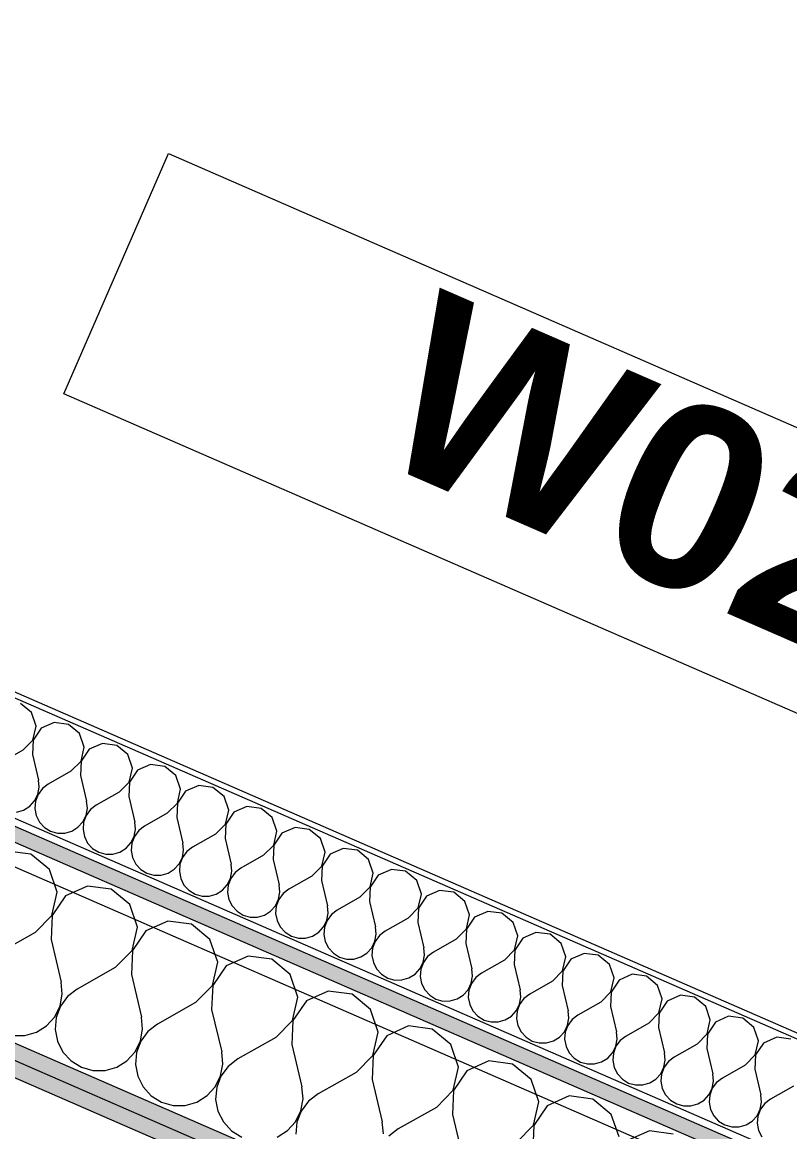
# Model space of a CAD drawing. Header units: millimetres. Extents: x -37281 to 954596, y -59787 to 956680.
# Drawn here: x 918636 to 919262, y 2070 to 2975 of the extents above; entities that cross this region are included whole.
import ezdxf

# ---------------------------------------------------------------- set-up
doc = ezdxf.new("R2010")
doc.units = ezdxf.units.MM
doc.header["$MEASUREMENT"] = 0
doc.layers.add('New_A-25-M_Wall_Ext', color=7, linetype='Continuous')
doc.layers.add('New_A-95-D_Dim_Grid.Dim', color=7, linetype='Continuous')
for name, color, linetype, lineweight in [('New_A-25-M_Wall_Ext_Pen_No__1', 7, 'Continuous', 13), ('New_A-25-M_Wall_Ext_Pen_No__150', 7, 'Continuous', 0), ('New_A-95-D_Dim_Grid.Dim_Pen_No__4', 7, 'Continuous', 20), ('New_A-95-P_Text_1_50_GA_Pen_No__1', 7, 'Continuous', 13)]:
    doc.layers.add(name, color=color, linetype=linetype, lineweight=lineweight)
for name, color, linetype, lineweight, true_color in [('New_A-25-M_Wall_Ext_Pen_No__107', 7, 'Continuous', 15, 0xa6a6a6), ('New_A-25-M_Wall_Ext_Pen_No__147', 7, 'Continuous', 0, 0x606060), ('New_A-95-M-SFS_Edge_Pen_No__252', 7, 'Continuous', 13, 0xe8e8e8)]:
    doc.layers.add(name, color=color, linetype=linetype, lineweight=lineweight, true_color=true_color)
doc.styles.add('GENERATED_STYLE_1', font='')
doc.styles.add('GENERATED_STYLE_4', font='')
doc.styles.get('GENERATED_STYLE_1').set_extended_font_data('Swis721 BT', bold=True)
doc.styles.get('GENERATED_STYLE_4').set_extended_font_data('Swis721 BT')
doc.dimstyles.new('GENERATED_STYLE__4', dxfattribs={"dimtxt": 300, "dimasz": 95, "dimexe": 0.18, "dimexo": 0, "dimgap": 0.09, "dimtad": 1, "dimdec": 0, "dimzin": 0, "dimdsep": 46, "dimtxsty": 'GENERATED_STYLE_4', "dimblk": 'ARROWHEAD_2', "dimblk1": 'ARROWHEAD_2', "dimblk2": 'ARROWHEAD_2', "dimcen": 0.09, "dimclrd": 7, "dimclre": 7, "dimclrt": 7, "dimadec": 0, "dimazin": 0, "dimtfac": 1, "dimtdec": 4, "dimtmove": 0, "dimatfit": 3, "dimfxl": 1, "dimtolj": 1, "dimtzin": 0, "dimarcsym": 0})

# ---------------------------------------------------------------- blocks, each defined once
blk = doc.blocks.new('*X717', base_point=(864302.5, 0))
at = {"layer": 'New_A-25-M_Wall_Ext_Pen_No__107', "linetype": 'Continuous'}
for p, q in [((918643.1, 2411.93), (918634.05, 2419.36)), ((918646.89, 2400.85), (918643.1, 2411.93)), ((918644.28, 2389.43), (918646.89, 2400.85)), ((918661.73, 2403.8), (918651.04, 2399.04)), ((918673.34, 2402.23), (918661.73, 2403.8)), ((918682.39, 2394.8), (918673.34, 2402.23)), ((918651.04, 2399.04), (918644.44, 2389.36)), ((918686.17, 2383.72), (918682.39, 2394.8)), ((918636.06, 2381.08), (918644.28, 2389.43)), ((918644.44, 2389.36), (918643.92, 2377.66)), ((918683.57, 2372.3), (918686.17, 2383.72)), ((918690.32, 2381.91), (918683.73, 2372.23)), ((918701.02, 2386.67), (918690.32, 2381.91)), ((918712.62, 2385.1), (918701.02, 2386.67)), ((918721.67, 2377.67), (918712.62, 2385.1)), ((918636.06, 2381.08), (918617.43, 2370.51)), ((918643.92, 2377.66), (918648.85, 2356.81)), ((918725.46, 2366.59), (918721.67, 2377.67)), ((918675.35, 2363.95), (918656.71, 2353.38)), ((918675.35, 2363.95), (918683.57, 2372.3)), ((918683.73, 2372.23), (918683.21, 2360.53)), ((918722.85, 2355.17), (918725.46, 2366.59)), ((918729.6, 2364.78), (918723.01, 2355.1)), ((918740.3, 2369.54), (918729.6, 2364.78)), ((918751.91, 2367.97), (918740.3, 2369.54)), ((918760.96, 2360.54), (918751.91, 2367.97)), ((918649.41, 2350.92), (918648.85, 2356.81)), ((918683.21, 2360.53), (918688.14, 2339.68)), ((918714.63, 2346.82), (918722.85, 2355.17)), ((918723.01, 2355.1), (918722.49, 2343.4)), ((918764.74, 2349.46), (918760.96, 2360.54)), ((918648.33, 2345.11), (918649.41, 2350.92)), ((918652.02, 2349.78), (918648.49, 2345.04)), ((918656.71, 2353.38), (918652.02, 2349.78)), ((918714.63, 2346.82), (918696, 2336.25)), ((918762.14, 2338.04), (918764.74, 2349.46)), ((918768.89, 2347.65), (918762.3, 2337.97)), ((918779.59, 2352.41), (918768.89, 2347.65)), ((918791.19, 2350.84), (918779.59, 2352.41)), ((918800.24, 2343.41), (918791.19, 2350.84)), ((918641.74, 2335.43), (918645.71, 2339.81)), ((918645.71, 2339.81), (918648.33, 2345.11)), ((918646.39, 2339.51), (918645.89, 2333.62)), ((918648.49, 2345.04), (918646.39, 2339.51)), ((918688.69, 2333.79), (918688.14, 2339.68)), ((918722.49, 2343.4), (918727.42, 2322.55)), ((918753.92, 2329.69), (918762.14, 2338.04)), ((918762.3, 2337.97), (918761.78, 2326.27)), ((918804.03, 2332.33), (918800.24, 2343.41)), ((918631.04, 2330.66), (918636.72, 2332.3)), ((918636.72, 2332.3), (918641.74, 2335.43)), ((918645.89, 2333.62), (918647.01, 2327.81)), ((918647.01, 2327.81), (918649.67, 2322.54)), ((918685, 2322.68), (918687.62, 2327.98)), ((918687.78, 2327.91), (918685.68, 2322.38)), ((918687.62, 2327.98), (918688.69, 2333.79)), ((918691.31, 2332.65), (918687.78, 2327.91)), ((918696, 2336.25), (918691.31, 2332.65)), ((918753.92, 2329.69), (918735.28, 2319.12)), ((918801.42, 2320.91), (918804.03, 2332.33)), ((918808.17, 2330.52), (918801.58, 2320.84)), ((918818.87, 2335.28), (918808.17, 2330.52)), ((918830.48, 2333.71), (918818.87, 2335.28)), ((918839.53, 2326.28), (918830.48, 2333.71)), ((918649.67, 2322.54), (918653.68, 2318.19)), ((918681.02, 2318.3), (918685, 2322.68)), ((918685.68, 2322.38), (918685.17, 2316.49)), ((918727.98, 2316.66), (918727.42, 2322.55)), ((918735.28, 2319.12), (918730.59, 2315.52)), ((918761.78, 2326.27), (918766.71, 2305.42)), ((918793.2, 2312.56), (918801.42, 2320.91)), ((918801.58, 2320.84), (918801.06, 2309.14)), ((918843.31, 2315.2), (918839.53, 2326.28)), ((918653.68, 2318.19), (918658.72, 2315.1)), ((918658.72, 2315.1), (918664.41, 2313.51)), ((918664.41, 2313.51), (918670.33, 2313.53)), ((918670.33, 2313.53), (918676.01, 2315.17)), ((918676.01, 2315.17), (918681.02, 2318.3)), ((918685.17, 2316.49), (918686.29, 2310.68)), ((918686.29, 2310.68), (918688.96, 2305.41)), ((918724.28, 2305.55), (918726.9, 2310.85)), ((918727.06, 2310.78), (918724.96, 2305.25)), ((918726.9, 2310.85), (918727.98, 2316.66)), ((918730.59, 2315.52), (918727.06, 2310.78)), ((918793.2, 2312.56), (918774.57, 2301.99)), ((918840.71, 2303.78), (918843.31, 2315.2)), ((918847.46, 2313.39), (918840.87, 2303.71)), ((918858.16, 2318.15), (918847.46, 2313.39)), ((918869.76, 2316.58), (918858.16, 2318.15)), ((918878.81, 2309.15), (918869.76, 2316.58)), ((918688.96, 2305.41), (918692.96, 2301.06)), ((918692.96, 2301.06), (918698.01, 2297.97)), ((918715.29, 2298.04), (918720.31, 2301.17)), ((918720.31, 2301.17), (918724.28, 2305.55)), ((918724.96, 2305.25), (918724.46, 2299.36)), ((918767.26, 2299.53), (918766.71, 2305.42)), ((918774.57, 2301.99), (918769.87, 2298.39)), ((918801.06, 2309.14), (918805.99, 2288.29)), ((918832.49, 2295.43), (918840.71, 2303.78)), ((918840.87, 2303.71), (918840.34, 2292.01)), ((918882.6, 2298.07), (918878.81, 2309.15)), ((918897.44, 2301.02), (918886.74, 2296.26)), ((918909.05, 2299.45), (918897.44, 2301.02)), ((918698.01, 2297.97), (918703.7, 2296.38)), ((918703.7, 2296.38), (918709.61, 2296.4)), ((918709.61, 2296.4), (918715.29, 2298.04)), ((918724.46, 2299.36), (918725.58, 2293.55)), ((918725.58, 2293.55), (918728.24, 2288.28)), ((918763.56, 2288.42), (918766.19, 2293.72)), ((918766.35, 2293.65), (918764.25, 2288.12)), ((918766.19, 2293.72), (918767.26, 2299.53)), ((918769.87, 2298.39), (918766.35, 2293.65)), ((918832.49, 2295.43), (918813.85, 2284.86)), ((918840.34, 2292.01), (918845.28, 2271.16)), ((918879.99, 2286.65), (918882.6, 2298.07)), ((918886.74, 2296.26), (918880.15, 2286.58)), ((918918.09, 2292.02), (918909.05, 2299.45)), ((918921.88, 2280.93), (918918.09, 2292.02)), ((918728.24, 2288.28), (918732.25, 2283.93)), ((918732.25, 2283.93), (918737.29, 2280.84)), ((918754.58, 2280.91), (918759.59, 2284.04)), ((918759.59, 2284.04), (918763.56, 2288.42)), ((918764.25, 2288.12), (918763.74, 2282.23)), ((918805.47, 2276.59), (918806.55, 2282.4)), ((918806.55, 2282.4), (918805.99, 2288.29)), ((918813.85, 2284.86), (918809.16, 2281.26)), ((918871.77, 2278.3), (918879.99, 2286.65)), ((918880.15, 2286.58), (918879.63, 2274.88)), ((918936.73, 2283.89), (918926.03, 2279.13)), ((918948.33, 2282.32), (918936.73, 2283.89)), ((918957.38, 2274.89), (918948.33, 2282.32)), ((918737.29, 2280.84), (918742.98, 2279.25)), ((918742.98, 2279.25), (918748.9, 2279.27)), ((918748.9, 2279.27), (918754.58, 2280.91)), ((918763.74, 2282.23), (918764.86, 2276.42)), ((918764.86, 2276.42), (918767.53, 2271.15)), ((918802.85, 2271.29), (918805.47, 2276.59)), ((918805.63, 2276.52), (918803.53, 2270.99)), ((918809.16, 2281.26), (918805.63, 2276.52)), ((918871.77, 2278.3), (918853.13, 2267.73)), ((918879.63, 2274.88), (918884.56, 2254.03)), ((918919.28, 2269.52), (918921.88, 2280.93)), ((918926.03, 2279.13), (918919.43, 2269.45)), ((918961.17, 2263.8), (918957.38, 2274.89)), ((918767.53, 2271.15), (918771.53, 2266.8)), ((918771.53, 2266.8), (918776.58, 2263.71)), ((918793.86, 2263.78), (918798.88, 2266.91)), ((918798.88, 2266.91), (918802.85, 2271.29)), ((918803.53, 2270.99), (918803.03, 2265.1)), ((918803.03, 2265.1), (918804.15, 2259.29)), ((918844.76, 2259.46), (918845.83, 2265.27)), ((918845.83, 2265.27), (918845.28, 2271.16)), ((918853.13, 2267.73), (918848.44, 2264.13)), ((918911.06, 2261.17), (918919.28, 2269.52)), ((918919.43, 2269.45), (918918.91, 2257.75)), ((918976.01, 2266.76), (918965.31, 2262)), ((918987.62, 2265.19), (918976.01, 2266.76)), ((918996.66, 2257.76), (918987.62, 2265.19)), ((918776.58, 2263.71), (918782.27, 2262.12)), ((918782.27, 2262.12), (918788.18, 2262.14)), ((918788.18, 2262.14), (918793.86, 2263.78)), ((918804.15, 2259.29), (918806.81, 2254.02)), ((918842.13, 2254.16), (918844.76, 2259.46)), ((918844.92, 2259.39), (918842.82, 2253.86)), ((918848.44, 2264.13), (918844.92, 2259.39)), ((918911.06, 2261.17), (918892.42, 2250.6)), ((918918.91, 2257.75), (918923.85, 2236.9)), ((918958.56, 2252.39), (918961.17, 2263.8)), ((918965.31, 2262), (918958.72, 2252.32)), ((919000.45, 2246.67), (918996.66, 2257.76)), ((918806.81, 2254.02), (918810.82, 2249.67)), ((918810.82, 2249.67), (918815.86, 2246.58)), ((918815.86, 2246.58), (918821.55, 2244.99)), ((918827.47, 2245.01), (918833.15, 2246.65)), ((918833.15, 2246.65), (918838.16, 2249.78)), ((918838.16, 2249.78), (918842.13, 2254.16)), ((918842.82, 2253.86), (918842.31, 2247.97)), ((918842.31, 2247.97), (918843.43, 2242.16)), ((918884.04, 2242.33), (918885.12, 2248.14)), ((918887.73, 2247), (918884.2, 2242.26)), ((918885.12, 2248.14), (918884.56, 2254.03)), ((918892.42, 2250.6), (918887.73, 2247)), ((918950.34, 2244.04), (918958.56, 2252.39)), ((918958.72, 2252.32), (918958.2, 2240.62)), ((918997.85, 2235.26), (919000.45, 2246.67)), ((919015.3, 2249.63), (919004.6, 2244.87)), ((919026.9, 2248.06), (919015.3, 2249.63)), ((919035.95, 2240.63), (919026.9, 2248.06)), ((918821.55, 2244.99), (918827.47, 2245.01)), ((918843.43, 2242.16), (918846.1, 2236.89)), ((918877.45, 2232.65), (918881.42, 2237.03)), ((918881.42, 2237.03), (918884.04, 2242.33)), ((918884.2, 2242.26), (918882.1, 2236.73)), ((918950.34, 2244.04), (918931.7, 2233.47)), ((918958.2, 2240.62), (918963.13, 2219.76)), ((919004.6, 2244.87), (918998, 2235.19)), ((919039.74, 2229.54), (919035.95, 2240.63)), ((918846.1, 2236.89), (918850.1, 2232.54)), ((918850.1, 2232.54), (918855.14, 2229.45)), ((918855.14, 2229.45), (918860.84, 2227.86)), ((918866.75, 2227.88), (918872.43, 2229.52)), ((918872.43, 2229.52), (918877.45, 2232.65)), ((918882.1, 2236.73), (918881.6, 2230.84)), ((918881.6, 2230.84), (918882.72, 2225.03)), ((918923.33, 2225.2), (918924.4, 2231.01)), ((918927.01, 2229.87), (918923.49, 2225.13)), ((918924.4, 2231.01), (918923.85, 2236.9)), ((918931.7, 2233.47), (918927.01, 2229.87)), ((918989.63, 2226.91), (918997.85, 2235.26)), ((918998, 2235.19), (918997.48, 2223.49)), ((919037.13, 2218.13), (919039.74, 2229.54)), ((919054.58, 2232.5), (919043.88, 2227.74)), ((919066.19, 2230.93), (919054.58, 2232.5)), ((919075.23, 2223.5), (919066.19, 2230.93)), ((918860.84, 2227.86), (918866.75, 2227.88)), ((918882.72, 2225.03), (918885.38, 2219.76)), ((918885.38, 2219.76), (918889.39, 2215.41)), ((918916.73, 2215.52), (918920.7, 2219.9)), ((918920.7, 2219.9), (918923.33, 2225.2)), ((918921.39, 2219.6), (918920.88, 2213.71)), ((918923.49, 2225.13), (918921.39, 2219.6)), ((918963.69, 2213.88), (918963.13, 2219.76)), ((918989.63, 2226.91), (918970.99, 2216.34)), ((918997.48, 2223.49), (919002.42, 2202.63)), ((919043.88, 2227.74), (919037.29, 2218.06)), ((919079.02, 2212.41), (919075.23, 2223.5)), ((918889.39, 2215.41), (918894.43, 2212.32)), ((918894.43, 2212.32), (918900.12, 2210.73)), ((918900.12, 2210.73), (918906.04, 2210.75)), ((918906.04, 2210.75), (918911.72, 2212.39)), ((918911.72, 2212.39), (918916.73, 2215.52)), ((918920.88, 2213.71), (918922, 2207.9)), ((918962.61, 2208.07), (918963.69, 2213.88)), ((918966.3, 2212.74), (918962.77, 2208)), ((918970.99, 2216.34), (918966.3, 2212.74)), ((919028.91, 2209.78), (919037.13, 2218.13)), ((919037.29, 2218.06), (919036.77, 2206.36)), ((919076.42, 2201), (919079.02, 2212.41)), ((919083.17, 2210.61), (919076.57, 2200.93)), ((919093.87, 2215.37), (919083.17, 2210.61)), ((919105.47, 2213.8), (919093.87, 2215.37)), ((919114.52, 2206.37), (919105.47, 2213.8)), ((918922, 2207.9), (918924.67, 2202.63)), ((918924.67, 2202.63), (918928.67, 2198.28)), ((918956.02, 2198.39), (918959.99, 2202.77)), ((918959.99, 2202.77), (918962.61, 2208.07)), ((918960.67, 2202.47), (918960.17, 2196.58)), ((918962.77, 2208), (918960.67, 2202.47)), ((919002.97, 2196.75), (919002.42, 2202.63)), ((919028.91, 2209.78), (919010.27, 2199.21)), ((919036.77, 2206.36), (919041.7, 2185.5)), ((919068.2, 2192.65), (919076.42, 2201)), ((919076.57, 2200.93), (919076.05, 2189.23)), ((919118.31, 2195.28), (919114.52, 2206.37)), ((918928.67, 2198.28), (918933.71, 2195.19)), ((918933.71, 2195.19), (918939.41, 2193.6)), ((918939.41, 2193.6), (918945.32, 2193.62)), ((918945.32, 2193.62), (918951, 2195.26)), ((918951, 2195.26), (918956.02, 2198.39)), ((918960.17, 2196.58), (918961.29, 2190.77)), ((919001.9, 2190.93), (919002.97, 2196.75)), ((919005.58, 2195.61), (919002.06, 2190.87)), ((919010.27, 2199.21), (919005.58, 2195.61)), ((919068.2, 2192.65), (919049.56, 2182.08)), ((919115.7, 2183.87), (919118.31, 2195.28)), ((919122.45, 2193.48), (919115.86, 2183.8)), ((919133.15, 2198.24), (919122.45, 2193.48)), ((919144.76, 2196.67), (919133.15, 2198.24)), ((919153.8, 2189.24), (919144.76, 2196.67)), ((918961.29, 2190.77), (918963.95, 2185.5)), ((918963.95, 2185.5), (918967.96, 2181.15)), ((918995.3, 2181.26), (918999.27, 2185.64)), ((918999.27, 2185.64), (919001.9, 2190.93)), ((918999.96, 2185.34), (918999.45, 2179.45)), ((919002.06, 2190.87), (918999.96, 2185.34)), ((919042.26, 2179.62), (919041.7, 2185.5)), ((919076.05, 2189.23), (919080.99, 2168.37)), ((919107.48, 2175.52), (919115.7, 2183.87)), ((919115.86, 2183.8), (919115.34, 2172.1)), ((919157.59, 2178.15), (919153.8, 2189.24)), ((918967.96, 2181.15), (918973, 2178.06)), ((918973, 2178.06), (918978.69, 2176.47)), ((918978.69, 2176.47), (918984.6, 2176.49)), ((918984.6, 2176.49), (918990.29, 2178.13)), ((918990.29, 2178.13), (918995.3, 2181.26)), ((918999.45, 2179.45), (919000.57, 2173.64)), ((919000.57, 2173.64), (919003.24, 2168.37)), ((919038.56, 2168.51), (919041.18, 2173.8)), ((919041.34, 2173.74), (919039.24, 2168.21)), ((919041.18, 2173.8), (919042.26, 2179.62)), ((919044.87, 2178.48), (919041.34, 2173.74)), ((919049.56, 2182.08), (919044.87, 2178.48)), ((919107.48, 2175.52), (919088.84, 2164.95)), ((919154.98, 2166.74), (919157.59, 2178.15)), ((919161.74, 2176.35), (919155.14, 2166.67)), ((919172.44, 2181.11), (919161.74, 2176.35)), ((919184.04, 2179.54), (919172.44, 2181.11)), ((919193.09, 2172.11), (919184.04, 2179.54)), ((919003.24, 2168.37), (919007.24, 2164.02)), ((919034.59, 2164.13), (919038.56, 2168.51)), ((919039.24, 2168.21), (919038.73, 2162.32)), ((919081.54, 2162.49), (919080.99, 2168.37)), ((919088.84, 2164.95), (919084.15, 2161.35)), ((919115.34, 2172.1), (919120.27, 2151.24)), ((919146.77, 2158.39), (919154.98, 2166.74)), ((919155.14, 2166.67), (919154.62, 2154.97)), ((919196.87, 2161.02), (919193.09, 2172.11)), ((919007.24, 2164.02), (919012.28, 2160.93)), ((919012.28, 2160.93), (919017.98, 2159.34)), ((919017.98, 2159.34), (919023.89, 2159.36)), ((919023.89, 2159.36), (919029.57, 2161)), ((919029.57, 2161), (919034.59, 2164.13)), ((919038.73, 2162.32), (919039.86, 2156.51)), ((919039.86, 2156.51), (919042.52, 2151.24)), ((919077.84, 2151.38), (919080.47, 2156.67)), ((919080.62, 2156.61), (919078.53, 2151.08)), ((919080.47, 2156.67), (919081.54, 2162.49)), ((919084.15, 2161.35), (919080.62, 2156.61)), ((919146.77, 2158.39), (919128.13, 2147.82)), ((919194.27, 2149.61), (919196.87, 2161.02)), ((919201.02, 2159.22), (919194.43, 2149.54)), ((919211.72, 2163.98), (919201.02, 2159.22)), ((919223.33, 2162.41), (919211.72, 2163.98)), ((919232.37, 2154.98), (919223.33, 2162.41)), ((919042.52, 2151.24), (919046.53, 2146.89)), ((919046.53, 2146.89), (919051.57, 2143.8)), ((919068.86, 2143.87), (919073.87, 2147)), ((919073.87, 2147), (919077.84, 2151.38)), ((919078.53, 2151.08), (919078.02, 2145.19)), ((919120.83, 2145.36), (919120.27, 2151.24)), ((919128.13, 2147.82), (919123.44, 2144.22)), ((919154.62, 2154.97), (919159.56, 2134.11)), ((919186.05, 2141.26), (919194.27, 2149.61)), ((919194.43, 2149.54), (919193.91, 2137.84)), ((919236.16, 2143.89), (919232.37, 2154.98)), ((919251, 2146.85), (919240.31, 2142.09)), ((919262.61, 2145.28), (919251, 2146.85)), ((919051.57, 2143.8), (919057.26, 2142.21)), ((919057.26, 2142.21), (919063.17, 2142.23)), ((919063.17, 2142.23), (919068.86, 2143.87)), ((919078.02, 2145.19), (919079.14, 2139.38)), ((919079.14, 2139.38), (919081.81, 2134.11)), ((919117.13, 2134.25), (919119.75, 2139.54)), ((919119.91, 2139.48), (919117.81, 2133.95)), ((919119.75, 2139.54), (919120.83, 2145.36)), ((919123.44, 2144.22), (919119.91, 2139.48)), ((919186.05, 2141.26), (919167.41, 2130.69)), ((919193.91, 2137.84), (919198.84, 2116.98)), ((919233.55, 2132.48), (919236.16, 2143.89)), ((919240.31, 2142.09), (919233.71, 2132.41)), ((919081.81, 2134.11), (919085.81, 2129.76)), ((919085.81, 2129.76), (919090.85, 2126.67)), ((919108.14, 2126.74), (919113.16, 2129.87)), ((919113.16, 2129.87), (919117.13, 2134.25)), ((919117.81, 2133.95), (919117.3, 2128.06)), ((919160.11, 2128.23), (919159.56, 2134.11)), ((919167.41, 2130.69), (919162.72, 2127.09)), ((919225.34, 2124.13), (919233.55, 2132.48)), ((919233.71, 2132.41), (919233.19, 2120.71)), ((919090.85, 2126.67), (919096.55, 2125.08)), ((919096.55, 2125.08), (919102.46, 2125.1)), ((919102.46, 2125.1), (919108.14, 2126.74)), ((919117.3, 2128.06), (919118.43, 2122.25)), ((919118.43, 2122.25), (919121.09, 2116.98)), ((919156.41, 2117.12), (919159.04, 2122.41)), ((919159.19, 2122.35), (919157.1, 2116.82)), ((919159.04, 2122.41), (919160.11, 2128.23)), ((919162.72, 2127.09), (919159.19, 2122.35)), ((919225.34, 2124.13), (919206.7, 2113.56)), ((919233.19, 2120.71), (919238.13, 2099.85)), ((919121.09, 2116.98), (919125.1, 2112.63)), ((919125.1, 2112.63), (919130.14, 2109.54)), ((919147.42, 2109.61), (919152.44, 2112.74)), ((919152.44, 2112.74), (919156.41, 2117.12)), ((919157.1, 2116.82), (919156.59, 2110.93)), ((919156.59, 2110.93), (919157.71, 2105.12)), ((919198.32, 2105.28), (919199.4, 2111.1)), ((919199.4, 2111.1), (919198.84, 2116.98)), ((919206.7, 2113.56), (919202.01, 2109.96)), ((919130.14, 2109.54), (919135.83, 2107.95)), ((919135.83, 2107.95), (919141.74, 2107.97)), ((919141.74, 2107.97), (919147.42, 2109.61)), ((919157.71, 2105.12), (919160.38, 2099.84)), ((919195.7, 2099.99), (919198.32, 2105.28)), ((919198.48, 2105.22), (919196.38, 2099.69)), ((919202.01, 2109.96), (919198.48, 2105.22)), ((919264.62, 2107), (919245.98, 2096.43)), ((919160.38, 2099.84), (919164.38, 2095.5)), ((919164.38, 2095.5), (919169.42, 2092.41)), ((919169.42, 2092.41), (919175.12, 2090.82)), ((919181.03, 2090.84), (919186.71, 2092.48)), ((919186.71, 2092.48), (919191.73, 2095.61)), ((919191.73, 2095.61), (919195.7, 2099.99)), ((919196.38, 2099.69), (919195.87, 2093.8)), ((919195.87, 2093.8), (919197, 2087.99)), ((919237.61, 2088.15), (919238.68, 2093.97)), ((919241.29, 2092.83), (919237.76, 2088.09)), ((919238.68, 2093.97), (919238.13, 2099.85)), ((919245.98, 2096.43), (919241.29, 2092.83)), ((919175.12, 2090.82), (919181.03, 2090.84)), ((919197, 2087.99), (919199.66, 2082.71)), ((919234.98, 2082.86), (919237.61, 2088.15)), ((919237.76, 2088.09), (919235.67, 2082.56)), ((919199.66, 2082.71), (919203.67, 2078.37)), ((919203.67, 2078.37), (919208.71, 2075.28)), ((919208.71, 2075.28), (919214.4, 2073.69)), ((919220.31, 2073.71), (919225.99, 2075.35)), ((919225.99, 2075.35), (919231.01, 2078.48)), ((919231.01, 2078.48), (919234.98, 2082.86)), ((919235.67, 2082.56), (919235.16, 2076.67)), ((919235.16, 2076.67), (919236.28, 2070.86)), ((919214.4, 2073.69), (919220.31, 2073.71)), ((919236.28, 2070.86), (919238.95, 2065.58))]:
    blk.add_line(p, q, dxfattribs=at)
blk = doc.blocks.new('*X718', base_point=(864302.5, 0))
at = {"layer": 'New_A-25-M_Wall_Ext_Pen_No__150', "linetype": 'Continuous'}
for p, q in [((918642.69, 2296.22), (918623.35, 2298.83)), ((918657.77, 2283.82), (918642.69, 2296.22)), ((918664.08, 2265.35), (918657.77, 2283.82)), ((918659.74, 2246.32), (918664.08, 2265.35)), ((918688.83, 2270.28), (918671, 2262.34)), ((918708.17, 2267.67), (918688.83, 2270.28)), ((918723.25, 2255.27), (918708.17, 2267.67)), ((918671, 2262.34), (918660.01, 2246.21)), ((918729.56, 2236.8), (918723.25, 2255.27)), ((918646.04, 2232.42), (918659.74, 2246.32)), ((918660.01, 2246.21), (918659.14, 2226.71)), ((918754.3, 2241.73), (918736.47, 2233.79)), ((918773.64, 2239.12), (918754.3, 2241.73)), ((918788.72, 2226.72), (918773.64, 2239.12)), ((918646.04, 2232.42), (918614.98, 2214.79)), ((918725.22, 2217.77), (918729.56, 2236.8)), ((918736.47, 2233.79), (918725.48, 2217.66)), ((918659.14, 2226.71), (918667.36, 2191.95)), ((918795.03, 2208.25), (918788.72, 2226.72)), ((918711.52, 2203.87), (918725.22, 2217.77)), ((918725.48, 2217.66), (918724.61, 2198.16)), ((918819.78, 2213.18), (918801.95, 2205.24)), ((918839.12, 2210.57), (918819.78, 2213.18)), ((918854.2, 2198.17), (918839.12, 2210.57)), ((918711.52, 2203.87), (918680.46, 2186.24)), ((918790.69, 2189.22), (918795.03, 2208.25)), ((918801.95, 2205.24), (918790.96, 2189.11)), ((918668.29, 2182.14), (918667.36, 2191.95)), ((918724.61, 2198.16), (918732.84, 2163.4)), ((918860.51, 2179.7), (918854.2, 2198.17)), ((918680.46, 2186.24), (918672.64, 2180.24)), ((918776.99, 2175.32), (918790.69, 2189.22)), ((918790.96, 2189.11), (918790.09, 2169.61)), ((918885.25, 2184.63), (918867.42, 2176.69)), ((918904.59, 2182.02), (918885.25, 2184.63)), ((918666.49, 2172.45), (918668.29, 2182.14)), ((918672.64, 2180.24), (918666.76, 2172.34)), ((918776.99, 2175.32), (918745.93, 2157.69)), ((918856.17, 2160.67), (918860.51, 2179.7)), ((918867.42, 2176.69), (918856.43, 2160.56)), ((918919.67, 2169.62), (918904.59, 2182.02)), ((918662.12, 2163.62), (918666.49, 2172.45)), ((918666.76, 2172.34), (918663.26, 2163.12)), ((918790.09, 2169.61), (918798.31, 2134.85)), ((918925.98, 2151.15), (918919.67, 2169.62)), ((918647.14, 2151.11), (918655.5, 2156.32)), ((918655.5, 2156.32), (918662.12, 2163.62)), ((918663.26, 2163.12), (918662.42, 2153.31)), ((918733.76, 2153.59), (918732.84, 2163.4)), ((918745.93, 2157.69), (918738.11, 2151.69)), ((918842.47, 2146.77), (918856.17, 2160.67)), ((918856.43, 2160.56), (918855.56, 2141.06)), ((918950.72, 2156.08), (918932.9, 2148.14)), ((918970.07, 2153.47), (918950.72, 2156.08)), ((918627.82, 2148.34), (918637.67, 2148.38)), ((918637.67, 2148.38), (918647.14, 2151.11)), ((918662.42, 2153.31), (918664.29, 2143.63)), ((918731.97, 2143.9), (918733.76, 2153.59)), ((918738.11, 2151.69), (918732.23, 2143.79)), ((918842.47, 2146.77), (918811.41, 2129.14)), ((918921.64, 2132.12), (918925.98, 2151.15)), ((918932.9, 2148.14), (918921.91, 2132.01)), ((918985.15, 2141.07), (918970.07, 2153.47)), ((918664.29, 2143.63), (918668.73, 2134.84)), ((918727.6, 2135.07), (918731.97, 2143.9)), ((918732.23, 2143.79), (918728.74, 2134.57)), ((918855.56, 2141.06), (918863.79, 2106.3)), ((918991.46, 2122.6), (918985.15, 2141.07)), ((918668.73, 2134.84), (918675.4, 2127.59)), ((918720.98, 2127.77), (918727.6, 2135.07)), ((918728.74, 2134.57), (918727.89, 2124.76)), ((918799.23, 2125.04), (918798.31, 2134.85)), ((918811.41, 2129.14), (918803.59, 2123.14)), ((918907.94, 2118.22), (918921.64, 2132.12)), ((918921.91, 2132.01), (918921.04, 2112.51)), ((918675.4, 2127.59), (918683.81, 2122.44)), ((918683.81, 2122.44), (918693.3, 2119.79)), ((918693.3, 2119.79), (918703.15, 2119.83)), ((918703.15, 2119.83), (918712.62, 2122.56)), ((918712.62, 2122.56), (918720.98, 2127.77)), ((918727.89, 2124.76), (918729.76, 2115.08)), ((918797.44, 2115.35), (918799.23, 2125.04)), ((918803.59, 2123.14), (918797.71, 2115.24)), ((918987.12, 2103.57), (918991.46, 2122.6)), ((918998.37, 2119.59), (918987.38, 2103.46)), ((919016.2, 2127.53), (918998.37, 2119.59)), ((919035.54, 2124.92), (919016.2, 2127.53)), ((919050.62, 2112.52), (919035.54, 2124.92)), ((918729.76, 2115.08), (918734.2, 2106.29)), ((918793.07, 2106.52), (918797.44, 2115.35)), ((918797.71, 2115.24), (918794.21, 2106.02)), ((918907.94, 2118.22), (918876.88, 2100.59)), ((918921.04, 2112.51), (918929.26, 2077.75)), ((919056.93, 2094.05), (919050.62, 2112.52)), ((918734.2, 2106.29), (918740.88, 2099.04)), ((918786.45, 2099.22), (918793.07, 2106.52)), ((918794.21, 2106.02), (918793.37, 2096.21)), ((918864.71, 2096.49), (918863.79, 2106.3)), ((918973.42, 2089.67), (918987.12, 2103.57)), ((918987.38, 2103.46), (918986.51, 2083.96)), ((918740.88, 2099.04), (918749.28, 2093.89)), ((918749.28, 2093.89), (918758.77, 2091.24)), ((918768.62, 2091.28), (918778.09, 2094.01)), ((918778.09, 2094.01), (918786.45, 2099.22)), ((918793.37, 2096.21), (918795.23, 2086.53)), ((918862.92, 2086.8), (918864.71, 2096.49)), ((918869.06, 2094.59), (918863.18, 2086.69)), ((918876.88, 2100.59), (918869.06, 2094.59)), ((919052.59, 2075.02), (919056.93, 2094.05)), ((919081.67, 2098.98), (919063.84, 2091.04)), ((919101.02, 2096.37), (919081.67, 2098.98)), ((919116.1, 2083.97), (919101.02, 2096.37)), ((918758.77, 2091.24), (918768.62, 2091.28)), ((918795.23, 2086.53), (918799.68, 2077.74)), ((918858.55, 2077.97), (918862.92, 2086.8)), ((918863.18, 2086.69), (918859.69, 2077.47)), ((918973.42, 2089.67), (918942.36, 2072.04)), ((918986.51, 2083.96), (918994.73, 2049.2)), ((919063.84, 2091.04), (919052.86, 2074.91)), ((919122.41, 2065.5), (919116.1, 2083.97)), ((918799.68, 2077.74), (918806.35, 2070.49)), ((918851.93, 2070.67), (918858.55, 2077.97)), ((918859.69, 2077.47), (918858.84, 2067.66)), ((918930.18, 2067.94), (918929.26, 2077.75)), ((919038.89, 2061.12), (919052.59, 2075.02)), ((919052.86, 2074.91), (919051.99, 2055.41)), ((918806.35, 2070.49), (918814.76, 2065.34)), ((918843.57, 2065.46), (918851.93, 2070.67)), ((918942.36, 2072.04), (918934.54, 2066.04)), ((919147.15, 2070.43), (919129.32, 2062.49)), ((919166.49, 2067.82), (919147.15, 2070.43))]:
    blk.add_line(p, q, dxfattribs=at)
blk = doc.blocks.new('Wall_224_1', base_point=(919499.92, 1734.32))
at = {"layer": 'New_A-25-M_Wall_Ext', "linetype": 'Continuous', "lineweight": 0, "true_color": 0x000000}
h = blk.add_hatch(dxfattribs=at)
h.set_pattern_fill('Plaster_0001', color=178, style=0, pattern_type=2)
h.set_pattern_definition([(0, (864302.5, 0), (0, 173.2051), [0, -100]), (0, (864352.5, 86.6), (0, 173.2051), [0, -100])])
h.paths.add_polyline_path([(919615.23, 1998.77), (918579.65, 2450.33), (918577.85, 2446.21), (919613.43, 1994.64)])
at = {"layer": 'New_A-25-M_Wall_Ext_Pen_No__107', "linetype": 'Continuous'}
for points in [[(918469.53, 2197.8), (919505.11, 1746.23), (919510.31, 1758.15), (918474.73, 2209.71)], [(918464.34, 2185.88), (919499.92, 1734.32), (919505.11, 1746.23), (918469.53, 2197.8)]]:
    blk.add_hatch(color=256, dxfattribs=at).paths.add_polyline_path(points)
at = {"layer": 'New_A-25-M_Wall_Ext_Pen_No__147', "linetype": 'Continuous'}
blk.add_hatch(color=256, dxfattribs=at).paths.add_polyline_path([(919575.06, 1906.65), (918539.48, 2358.21), (918534.69, 2347.21), (919570.27, 1895.65)])
at = {"layer": 'New_A-25-M_Wall_Ext_Pen_No__1', "linetype": 'Continuous'}
for p, q in [((919613.43, 1994.64), (918577.85, 2446.21)), ((919575.06, 1906.65), (918539.48, 2358.21)), ((919577.46, 1912.15), (918541.88, 2363.71)), ((919570.27, 1895.65), (918534.69, 2347.21)), ((918474.73, 2209.71), (919510.31, 1758.15)), ((918469.53, 2197.8), (919505.11, 1746.23))]:
    blk.add_line(p, q, dxfattribs=at)
at = {"layer": 'New_A-25-M_Wall_Ext_Pen_No__1', "linetype": 'Continuous', "flags": 128}
for points in [[(919615.23, 1998.77), (918579.65, 2450.33)], [(918464.34, 2185.88), (919499.92, 1734.32)]]:
    blk.add_lwpolyline(points, dxfattribs=at)
at = {"layer": 'New_A-25-M_Wall_Ext', "color": 250, "lineweight": 50, "true_color": 0x2a2a2a}
for name in ['*X717', '*X718']:
    blk.add_blockref(name, (864302.5, 0), dxfattribs=at)
blk = doc.blocks.new('*D779', base_point=(864302.5, 0))
at = {"layer": 'New_A-95-D_Dim_Grid.Dim_Pen_No__4', "linetype": 'Continuous'}
for p, q in [((918829.14, 4135.81), (918754.19, 3963.94)), ((918849.72, 4092.74), (918733.61, 4007)), ((918791.66, 4049.87), (918735.63, 4074.3)), ((927041.47, 452.55), (918791.66, 4049.87)), ((927078.94, 538.48), (927003.99, 366.61)), ((926983.41, 409.68), (927099.53, 495.42)), ((934374.63, -2745.07), (927041.47, 452.55))]:
    blk.add_line(p, q, dxfattribs=at)
at = {"layer": 'New_A-95-D_Dim_Grid.Dim_Pen_No__4', "insert": (922454.79, 2518.02), "char_height": 300, "attachment_point": 7, "rotation": 336.44041, "style": 'GENERATED_STYLE_4'}
blk.add_mtext('\\A1;{\\fSwis721 BT|b0|i0|c0|p34;9,000}', dxfattribs=at)
blk = doc.blocks.new('ARROWHEAD_2')
at = {"color": 0, "linetype": 'Continuous', "lineweight": 0}
for p, q in [((-0.3781, -0.655), (0.3781, 0.655)), ((0, 0), (-1, 0))]:
    blk.add_line(p, q, dxfattribs=at)

msp = doc.modelspace()

# ---------------------------------------------------------------- linework, layer by layer
at = {"layer": 'New_A-95-M-SFS_Edge_Pen_No__252', "linetype": 'Continuous', "flags": 128}
msp.add_lwpolyline([(909011.17, -19493.23), (929337.77, -28356.64), (938853.89, -6533.16), (918080.86, 2524.91)], dxfattribs=at)
at = {"layer": 'New_A-95-P_Text_1_50_GA_Pen_No__1', "linetype": 'Continuous', "flags": 128}
msp.add_lwpolyline([(918754.98, 2868.07), (919868.11, 2382.69), (919782.67, 2186.74), (918669.53, 2672.12)], close=True, dxfattribs=at)

# ---------------------------------------------------------------- block references
at = {"layer": 'New_A-25-M_Wall_Ext', "color": 250, "lineweight": 50, "true_color": 0x2a2a2a}
msp.add_blockref('Wall_224_1', (919499.92, 1734.32), dxfattribs=at)

# ---------------------------------------------------------------- texts
at = {"layer": 'New_A-95-P_Text_1_50_GA_Pen_No__1', "linetype": 'Continuous', "insert": (919306.82, 2614.55), "char_height": 150, "attachment_point": 2, "rotation": 336.44041, "style": 'GENERATED_STYLE_1'}
msp.add_mtext('\\A1;{\\fSwis721 BT|b1|i0|c0|p34;W02.01}', dxfattribs=at)

# ---------------------------------------------------------------- dimensions: what is measured, and where the dimension line sits
at = {"layer": 'New_A-95-D_Dim_Grid.Dim', "linetype": 'Continuous'}
dim = msp.add_linear_dim(base=(918791.66, 4049.87), p1=(927063.81, 503.78), p2=(918791.66, 4049.87), angle=156.44041, dimstyle='GENERATED_STYLE__4', dxfattribs=at)
dim.commit()
dim.dimension.update_dxf_attribs({"geometry": '*D779', "text_midpoint": (923000.42, 2443.74), "dimtype": 160, "text_rotation": 336.44041})

doc.saveas('drawing.dxf')
